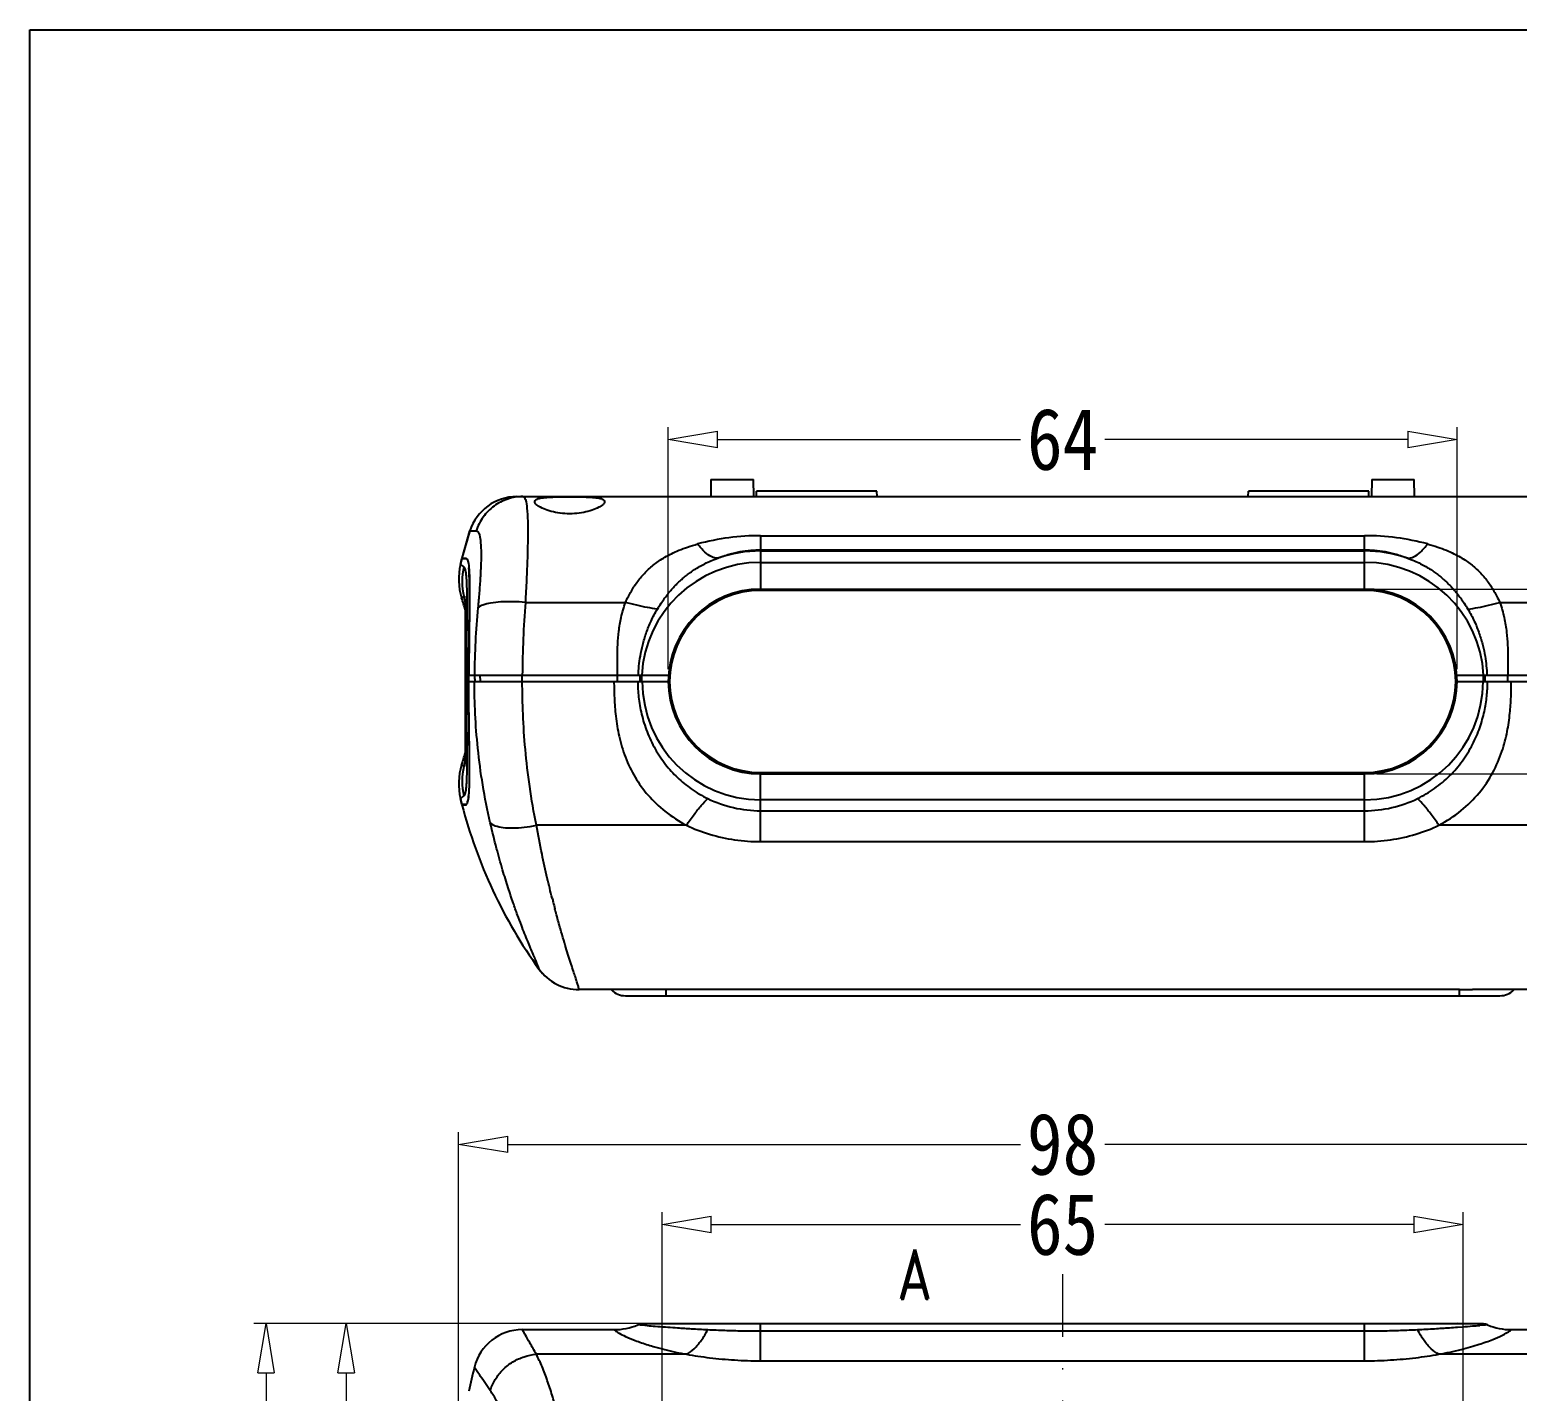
# Model space of a CAD drawing. Header units: millimetres. Extents: x 1786 to 4339, y -2795 to -1928.
# Drawn here: x 3874.7 to 3995.4, y -2581 to -2470.5 of the extents above; entities that cross this region are included whole.
import ezdxf
from ezdxf.enums import TextEntityAlignment as Align

# ---------------------------------------------------------------- set-up
doc = ezdxf.new("R2010")
doc.units = ezdxf.units.MM
doc.linetypes.add('DIVIDE', pattern=[31.75, 12.7, -6.35, 0, -6.35, 0, -6.35])
doc.layers.add('dim', color=3, linetype='Continuous', lineweight=9)
doc.layers.add('hatch', color=56, linetype='Continuous', lineweight=9)
doc.styles.add('FFS', font='simfang0.ttf', dxfattribs={"width": 0.85})
doc.styles.add('LongTou', font='romand.shx', dxfattribs={"width": 0.8, "bigfont": 'whgdtxt.shx'})
doc.dimstyles.new('YanXiu', dxfattribs={"dimtxt": 2.5, "dimasz": 2.2, "dimexe": 1, "dimexo": 0.6, "dimgap": 0.66, "dimtad": 0, "dimzin": 9, "dimdsep": 46, "dimtxsty": 'FFS', "dimblk": 'CLOSEDBLANK', "dimcen": 0, "dimclrd": 256, "dimclre": 131, "dimclrt": 42, "dimazin": 2, "dimtfac": 1, "dimtofl": 0, "dimtmove": 0, "dimatfit": 3, "dimldrblk": 'CLOSEDBLANK', "dimfxl": 1, "dimlwd": 5, "dimlwe": 5, "dimarcsym": 0})

# ---------------------------------------------------------------- blocks, each defined once
blk = doc.blocks.new('_ClosedBlank')
at = {"color": 0, "linetype": 'ByBlock', "lineweight": -2}
for p, q in [((-1, 0.167), (0, 0)), ((-1, 0.167), (-1, -0.167)), ((0, 0), (-1, -0.167))]:
    blk.add_line(p, q, dxfattribs=at)
blk = doc.blocks.new('*D236')
at = {"layer": 'Defpoints', "color": 0}
for p in [(3982.97, -2515.85), (3982.97, -2530.85), (4011.74, -2530.85)]:
    blk.add_point(p, dxfattribs=at)
at = {"layer": 'dim', "lineweight": 5}
for p, q in [((4011.74, -2511.65), (4011.74, -2507.45)), ((4011.74, -2535.05), (4011.74, -2539.25))]:
    blk.add_line(p, q, dxfattribs=at)
at = {"layer": 'dim', "color": 131, "lineweight": 5}
for p, q in [((3983.97, -2515.85), (4012.74, -2515.85)), ((3983.97, -2530.85), (4012.74, -2530.85))]:
    blk.add_line(p, q, dxfattribs=at)
at = {"layer": 'dim', "lineweight": 5, "xscale": 4.2, "yscale": 4.2, "zscale": 4.2}
for p, rotation in [((4011.74, -2515.85), 270), ((4011.74, -2530.85), 90)]:
    blk.add_blockref('_ClosedBlank', p, dxfattribs=dict(at, rotation=rotation))
at = {"layer": 'dim', "color": 42, "insert": (4011.74, -2523.35), "char_height": 5, "attachment_point": 5, "rotation": 90, "style": 'FFS'}
blk.add_mtext('15', dxfattribs=at)
blk = doc.blocks.new('*D235')
at = {"layer": 'Defpoints', "color": 0}
for p in [(3990.47, -2503.72), (3926.47, -2523.35), (3990.47, -2523.35)]:
    blk.add_point(p, dxfattribs=at)
at = {"layer": 'dim', "color": 131, "lineweight": 5}
for p, q in [((3926.47, -2522.35), (3926.47, -2502.72)), ((3990.47, -2522.35), (3990.47, -2502.72))]:
    blk.add_line(p, q, dxfattribs=at)
at = {"layer": 'dim', "lineweight": 5}
for p, q in [((3930.47, -2503.72), (3955.05, -2503.72)), ((3986.47, -2503.72), (3961.9, -2503.72))]:
    blk.add_line(p, q, dxfattribs=at)
at = {"layer": 'dim', "lineweight": 5, "xscale": 4, "yscale": 4, "zscale": 4, "rotation": 180}
blk.add_blockref('_ClosedBlank', (3926.47, -2503.72), dxfattribs=at)
at = {"layer": 'dim', "lineweight": 5, "xscale": 4, "yscale": 4, "zscale": 4}
blk.add_blockref('_ClosedBlank', (3990.47, -2503.72), dxfattribs=at)
at = {"layer": 'dim', "color": 42, "insert": (3958.47, -2503.72), "char_height": 5, "attachment_point": 5, "style": 'FFS'}
blk.add_mtext('64', dxfattribs=at)
blk = doc.blocks.new('*D234')
at = {"layer": 'Defpoints', "color": 0}
for p in [(4007.47, -2560.92), (3909.47, -2597.95), (4007.47, -2597.95)]:
    blk.add_point(p, dxfattribs=at)
at = {"layer": 'dim', "color": 131, "lineweight": 5}
for p, q in [((3909.47, -2596.95), (3909.47, -2559.92)), ((4007.47, -2596.95), (4007.47, -2559.92))]:
    blk.add_line(p, q, dxfattribs=at)
at = {"layer": 'dim', "lineweight": 5}
for p, q in [((3913.47, -2560.92), (3955.06, -2560.92)), ((4003.47, -2560.92), (3961.89, -2560.92))]:
    blk.add_line(p, q, dxfattribs=at)
at = {"layer": 'dim', "lineweight": 5, "xscale": 4, "yscale": 4, "zscale": 4, "rotation": 180}
blk.add_blockref('_ClosedBlank', (3909.47, -2560.92), dxfattribs=at)
at = {"layer": 'dim', "lineweight": 5, "xscale": 4, "yscale": 4, "zscale": 4}
blk.add_blockref('_ClosedBlank', (4007.47, -2560.92), dxfattribs=at)
at = {"layer": 'dim', "color": 42, "insert": (3958.47, -2560.92), "char_height": 5, "attachment_point": 5, "style": 'FFS'}
blk.add_mtext('98', dxfattribs=at)
blk = doc.blocks.new('*D233')
at = {"layer": 'Defpoints', "color": 0}
for p in [(3990.97, -2567.42), (3925.97, -2602.75), (3990.97, -2602.75)]:
    blk.add_point(p, dxfattribs=at)
at = {"layer": 'dim', "color": 131, "lineweight": 5}
for p, q in [((3925.97, -2601.75), (3925.97, -2566.42)), ((3990.97, -2601.75), (3990.97, -2566.42))]:
    blk.add_line(p, q, dxfattribs=at)
at = {"layer": 'dim', "lineweight": 5}
for p, q in [((3929.97, -2567.42), (3955.06, -2567.42)), ((3986.97, -2567.42), (3961.89, -2567.42))]:
    blk.add_line(p, q, dxfattribs=at)
at = {"layer": 'dim', "lineweight": 5, "xscale": 4, "yscale": 4, "zscale": 4, "rotation": 180}
blk.add_blockref('_ClosedBlank', (3925.97, -2567.42), dxfattribs=at)
at = {"layer": 'dim', "lineweight": 5, "xscale": 4, "yscale": 4, "zscale": 4}
blk.add_blockref('_ClosedBlank', (3990.97, -2567.42), dxfattribs=at)
at = {"layer": 'dim', "color": 42, "insert": (3958.47, -2567.42), "char_height": 5, "attachment_point": 5, "style": 'FFS'}
blk.add_mtext('65', dxfattribs=at)
blk = doc.blocks.new('*D232')
at = {"layer": 'Defpoints', "color": 0}
for p in [(3893.85, -2575.45), (3933.97, -2575.45), (3914.64, -2745.95)]:
    blk.add_point(p, dxfattribs=at)
at = {"layer": 'dim', "color": 131, "lineweight": 5}
for p, q in [((3932.97, -2575.45), (3892.85, -2575.45)), ((3913.64, -2745.95), (3892.85, -2745.95))]:
    blk.add_line(p, q, dxfattribs=at)
at = {"layer": 'dim', "lineweight": 5}
for p, q in [((3893.85, -2579.45), (3893.85, -2652.93)), ((3893.85, -2741.95), (3893.85, -2668.48))]:
    blk.add_line(p, q, dxfattribs=at)
at = {"layer": 'dim', "lineweight": 5, "xscale": 4, "yscale": 4, "zscale": 4}
for p, rotation in [((3893.85, -2575.45), 90), ((3893.85, -2745.95), 270)]:
    blk.add_blockref('_ClosedBlank', p, dxfattribs=dict(at, rotation=rotation))
at = {"layer": 'dim', "color": 42, "insert": (3893.85, -2660.7), "char_height": 5, "attachment_point": 5, "rotation": 90, "style": 'FFS'}
blk.add_mtext('170.5', dxfattribs=at)
blk = doc.blocks.new('*D229')
at = {"layer": 'Defpoints', "color": 0}
for p in [(3933.97, -2575.45), (3900.35, -2602.45), (3926.27, -2602.45)]:
    blk.add_point(p, dxfattribs=at)
at = {"layer": 'dim', "color": 131, "lineweight": 5}
for p, q in [((3932.97, -2575.45), (3899.35, -2575.45)), ((3925.27, -2602.45), (3899.35, -2602.45))]:
    blk.add_line(p, q, dxfattribs=at)
at = {"layer": 'dim', "lineweight": 5}
for p, q in [((3900.35, -2579.45), (3900.35, -2585.51)), ((3900.35, -2598.45), (3900.35, -2592.4))]:
    blk.add_line(p, q, dxfattribs=at)
at = {"layer": 'dim', "lineweight": 5, "xscale": 4, "yscale": 4, "zscale": 4}
for p, rotation in [((3900.35, -2575.45), 90), ((3900.35, -2602.45), 270)]:
    blk.add_blockref('_ClosedBlank', p, dxfattribs=dict(at, rotation=rotation))
at = {"layer": 'dim', "color": 42, "insert": (3900.35, -2588.95), "char_height": 5, "attachment_point": 5, "rotation": 90, "style": 'FFS'}
blk.add_mtext('27', dxfattribs=at)
blk = doc.blocks.new('*u4')
at = {"layer": 'Defpoints', "color": 2}
blk.add_lwpolyline([(-135.77, 94.941), (135.77, 94.941), (135.77, -94.941), (-135.77, -94.941)], close=True, dxfattribs=at)
blk = doc.blocks.new('*u270')
at = {"color": 7, "linetype": 'Continuous'}
for p, q in [((-176.902, 288.207, 0), (-176.927, 286.816, 0)), ((-176.903, 288.207, 0), (-173.45, 288.207, 0)), ((-173.427, 286.816, 0), (-173.451, 288.207, 0)), ((-173.218, 286.816, 0), (-173.203, 287.266, 0)), ((-163.442, 287.266, 0), (-173.203, 287.266, 0)), ((-163.427, 286.816, 0), (-163.442, 287.266, 0)), ((-133.318, 286.816, 0), (-133.303, 287.266, 0)), ((-123.542, 287.266, 0), (-133.303, 287.266, 0)), ((-123.527, 286.816, 0), (-123.542, 287.266, 0)), ((-123.294, 288.207, 0), (-123.318, 286.816, 0)), ((-123.295, 288.207, 0), (-119.842, 288.207, 0)), ((-119.818, 286.816, 0), (-119.843, 288.207, 0)), ((-192.651, 286.816, 0), (-104.094, 286.816, 0)), ((-197.102, 281.816, 0), (-196.459, 284.038, 0)), ((-196.459, 284.038, 0), (-195.947, 284.038, 0)), ((-172.873, 283.646, 0), (-172.873, 279.316, 0)), ((-172.873, 283.646, 0), (-123.873, 283.646, 0)), ((-123.873, 279.316, 0), (-123.873, 283.646, 0)), ((-172.873, 282.408, 0), (-123.873, 282.408, 0)), ((-172.872, 282.5, 0), (-123.873, 282.5, 0)), ((-197.228, 281.314, 0), (-197.107, 281.797, 0)), ((-197.107, 281.797, 0), (-196.787, 281.797, 0)), ((-197.102, 281.816, 0), (-196.791, 281.816, 0)), ((-172.873, 281.482, 0), (-123.873, 281.482, 0)), ((-196.548, 281.02, 0), (-196.55, 281.04, 0)), ((-172.873, 279.316, 0), (-123.873, 279.316, 0)), ((-123.873, 279.202, 0), (-172.873, 279.202, 0)), ((-196.858, 278.007, 0), (-196.847, 277.487, 0)), ((-196.711, 278.561, 0), (-196.711, 278.525, 0)), ((-191.962, 278.23, 0), (-183.835, 278.23, 0)), ((-112.91, 278.23, 0), (-104.783, 278.23, 0)), ((-196.549, 271.84, 0), (-196.549, 272.316, 0)), ((-196.549, 271.816, 0), (-196.549, 271.84, 0)), ((-196.545, 272.316, 0), (-180.356, 272.316, 0)), ((-196.545, 271.816, 0), (-180.373, 271.816, 0)), ((-195.611, 271.816, 0), (-195.636, 272.316, 0)), ((-192.21, 271.816, 0), (-192.21, 272.316, 0)), ((-184.491, 271.816, 0), (-184.491, 272.316, 0)), ((-182.638, 271.816, 0), (-182.647, 272.316, 0)), ((-182.504, 271.816, 0), (-182.506, 272.316, 0)), ((-116.389, 272.316, 0), (-100.2, 272.316, 0)), ((-116.373, 271.816, 0), (-100.2, 271.816, 0)), ((-114.241, 271.816, 0), (-114.239, 272.316, 0)), ((-114.107, 271.816, 0), (-114.098, 272.316, 0)), ((-112.254, 271.816, 0), (-112.254, 272.316, 0)), ((-196.947, 264.926, 0), (-196.939, 264.956, 0)), ((-196.711, 265.107, 0), (-196.711, 265.071, 0)), ((-172.873, 264.429, 0), (-123.873, 264.429, 0)), ((-172.873, 264.316, 0), (-123.873, 264.316, 0)), ((-172.873, 262.211, 0), (-172.873, 264.316, 0)), ((-123.873, 262.211, 0), (-123.873, 264.316, 0)), ((-197.107, 261.834, 0), (-197.228, 262.317, 0)), ((-123.873, 262.211, 0), (-172.873, 262.211, 0)), ((-196.787, 261.834, 0), (-197.107, 261.834, 0)), ((-197.102, 261.816, 0), (-196.791, 261.816, 0)), ((-172.873, 258.817, 0), (-172.873, 261.327, 0)), ((-172.872, 261.327, 0), (-123.873, 261.327, 0)), ((-123.873, 258.817, 0), (-123.873, 261.327, 0)), ((-178.897, 260.149, 0), (-191.069, 260.15, 0)), ((-105.676, 260.149, 0), (-117.848, 260.149, 0)), ((-172.873, 258.817, 0), (-123.873, 258.817, 0)), ((-190.852, 248.482, 0), (-190.862, 248.482, 0)), ((-181.615, 246.816, 0), (-187.603, 246.816, 0)), ((-182.827, 246.316, 0), (-182.011, 246.316, 0)), ((-182.032, 246.316, 0), (-180.573, 246.316, 0)), ((-180.573, 246.816, 0), (-181.615, 246.816, 0)), ((-116.172, 246.816, 0), (-180.573, 246.816, 0)), ((-180.573, 246.816, 0), (-180.573, 246.316, 0)), ((-180.573, 246.316, 0), (-115.623, 246.316, 0)), ((-116.172, 246.316, 0), (-116.172, 246.816, 0)), ((-116.172, 246.816, 0), (-115.13, 246.816, 0)), ((-115.652, 246.316, 0), (-114.734, 246.316, 0)), ((-109.142, 246.816, 0), (-115.13, 246.816, 0)), ((-114.958, 246.316, 0), (-113.928, 246.316, 0)), ((-113.929, 246.316, 0), (-113.328, 246.316, 0)), ((-113.329, 246.316, 0), (-112.98, 246.316, 0)), ((-112.98, 246.316, 0), (-112.901, 246.316, 0)), ((-182.477, 219.68, 0), (-180.373, 219.716, 0)), ((-114.268, 219.68, 0), (-182.477, 219.68, 0)), ((-180.373, 219.716, 0), (-116.373, 219.716, 0)), ((-123.873, 219.68, 0), (-123.873, 219.716, 0)), ((-114.268, 219.68, 0), (-116.373, 219.716, 0)), ((-192.21, 219.216, 0), (-184.772, 219.216, 0)), ((-192.21, 219.216, 0), (-184.772, 219.216, 0)), ((-180.595, 219.437, 0), (-180.394, 219.422, 0)), ((-172.873, 216.69, 0), (-172.873, 219.112, 0)), ((-172.872, 219.112, 0), (-123.873, 219.112, 0)), ((-123.873, 216.69, 0), (-123.873, 219.112, 0)), ((-116.351, 219.422, 0), (-115.937, 219.452, 0)), ((-111.973, 219.216, 0), (-104.535, 219.216, 0)), ((-178.897, 217.215, 0), (-191.069, 217.215, 0)), ((-172.873, 216.69, 0), (-123.873, 216.69, 0)), ((-105.676, 217.215, 0), (-117.848, 217.215, 0)), ((-195.419, 215.171, 0), (-195.515, 215.311, 0)), ((-195.023, 214.593, 0), (-195.419, 215.171, 0)), ((-194.808, 214.278, 0), (-195.023, 214.593, 0))]:
    blk.add_line(p, q, dxfattribs=at)
at = {"color": 7, "linetype": 'Continuous', "elevation": 0}
for points in [[(-196.897, 278.734), (-196.889, 278.65), (-196.873, 278.399), (-196.858, 278.007)], [(-196.847, 277.49), (-196.841, 276.859), (-196.84, 276.128), (-196.842, 275.307), (-196.845, 274.41), (-196.848, 273.453), (-196.851, 272.461), (-196.851, 271.46), (-196.849, 270.477), (-196.843, 268.66)], [(-196.843, 268.66), (-196.84, 267.86), (-196.84, 267.141), (-196.843, 266.507), (-196.85, 265.963), (-196.861, 265.516), (-196.876, 265.175), (-196.891, 264.959), (-196.892, 264.945)], [(-183.844, 246.316), (-183.765, 246.316), (-183.42, 246.316), (-182.816, 246.316)]]:
    blk.add_lwpolyline(points, dxfattribs=at)
at = {"color": 7, "linetype": 'Continuous'}
for centre, radius, start, end in [((-192.651, 282.816, 0), 4, 90, 162.20841), ((-158.373, 271.816, 0), 40, 162.20841, 165.52249), ((-172.875, 263.926, 0), 19.719, 89.9931, 105.02055), ((-123.87, 263.927, 0), 19.719, 74.97927, 90.00709), ((-172.873, 271.816, 0), 10.593, 90, 109.16553), ((-123.873, 271.816, 0), 10.593, 70.83447, 90), ((-192.371, 280.127, 0), 5, 166.25548, 197.85379), ((-158.373, 271.816, 0), 40, 165.5493, 166.26235), ((-172.873, 271.816, 0), 9.666, 90, 177.03504), ((-123.873, 271.816, 0), 9.666, 2.96496, 90), ((-192.1, 279.923, 0), 4.997, 166.31883, 193.86949), ((-220.58, 279.427, 0), 24.089, 1.57697, 1.70944), ((-172.873, 271.816, 0), 7.5, 90, 270), ((-172.873, 271.816, 0), 7.386, 90, 270), ((-123.873, 271.816, 0), 7.5, 270, 90), ((-123.873, 271.816, 0), 7.386, 270, 90), ((-218.148, 271.816, 0), 22.083, 15.22503, 17.87236), ((-198.847, 281.622, 0), 3.482, 302.96026, 303.08135), ((-192.136, 279.915, 0), 4.961, 193.8787, 194.11489), ((-225.543, 271.378, 0), 29.52, 14.0588, 14.37044), ((-225.43, 271.407, 0), 29.403, 13.76691, 14.05879), ((-133.302, 271.83, 0), 62.794, 174.5423, 179.55689), ((-109.739, 271.833, 0), 82.471, 175.55107, 179.66443), ((-241.657, 269.366, 0), 45.689, 3.4913, 3.70112), ((-241.437, 269.38, 0), 45.468, 3.07117, 3.49149), ((-172.873, 271.816, 0), 9.604, 180, 270), ((-123.873, 271.816, 0), 9.604, 270, 0), ((-218.148, 271.816, 0), 22.083, 342.12764, 344.77947), ((-192.371, 263.504, 0), 5, 162.12926, 193.73765), ((-192.1, 263.708, 0), 4.997, 165.89573, 193.68131), ((-225.531, 272.25, 0), 29.507, 345.69012, 345.94315), ((-225.43, 272.224, 0), 29.404, 345.94313, 346.22844), ((-158.373, 271.816, 0), 40, 193.73765, 194.4507), ((-172.875, 271.156, 0), 9.829, 244.11745, 270.01736), ((-123.868, 271.146, 0), 9.819, 269.96891, 295.8961), ((-158.373, 271.816, 0), 40, 194.47751, 215.68533), ((-107.091, 275.083, 0), 85.286, 194.15547, 194.38411), ((-107.749, 274.914, 0), 84.606, 194.38391, 194.75987), ((-187.613, 250.816, 0), 4, 215.68533, 270), ((-187.603, 250.815, 0), 3.999, 215.67954, 269.99742), ((-183.873, 247.82, 0), 1.504, 222.83149, 271.09804), ((-112.873, 247.82, 0), 1.504, 268.90252, 317.16851), ((-182.459, 218.68, 0), 1, 91, 112.66698), ((-114.286, 218.68, 0), 1, 67.33348, 89), ((-192.21, 215.216, 0), 4, 90, 166.29976), ((-184.772, 224.216, 0), 5, 270.00109, 292.66747), ((-193.105, 71.425, 0), 148.532, 85.74784, 86.03882), ((-104.977, 90.246, 0), 129.664, 93.94608, 94.22542), ((-111.973, 224.216, 0), 5, 247.33342, 270), ((-118.373, 197.216, 0), 80, 166.29977, 167.7311)]:
    blk.add_arc(centre, radius, start, end, dxfattribs=at)
for points, start_tangent, end_tangent in [([(-192.163, 286.816, 0), (-193.394, 286.619, 0), (-194.504, 286.047, 0), (-195.384, 285.158, 0), (-195.947, 284.038, 0)], (-1, 0), (-0.303734, -0.9527569)), ([(-192.163, 286.816, 0), (-191.964, 286.578, 0), (-191.834, 285.888, 0), (-191.771, 284.812, 0), (-191.76, 284.216, 0)], (1, -0.0001098), (0.0057287, -0.9999836)), ([(-191.206, 286.408, 0), (-191.093, 286.575, 0), (-190.757, 286.689, 0), (-190.233, 286.755, 0), (-189.551, 286.788, 0), (-188.78, 286.8, 0), (-187.964, 286.8, 0), (-187.193, 286.788, 0), (-186.511, 286.755, 0), (-185.987, 286.689, 0), (-185.652, 286.575, 0), (-185.539, 286.408, 0)], (-0.0087265, 0.9999619), (-0.0087265, -0.9999619)), ([(-185.539, 286.408, 0), (-185.661, 286.189, 0), (-186.01, 285.946, 0), (-186.546, 285.715, 0), (-187.228, 285.532, 0), (-187.979, 285.434, 0), (-188.765, 285.434, 0), (-189.517, 285.532, 0), (-190.199, 285.715, 0), (-190.734, 285.946, 0), (-191.084, 286.189, 0), (-191.206, 286.408, 0)], (-0.0087265, -0.9999619), (-0.0087265, 0.9999619)), ([(-195.947, 284.038, 0), (-195.741, 283.844, 0), (-195.614, 283.286, 0), (-195.56, 282.439, 0), (-195.568, 281.39, 0), (-195.62, 280.225, 0), (-195.705, 279.015, 0), (-195.812, 277.802, 0)], (0.9999998, -0.0006908), (-0.0955149, -0.995428)), ([(-191.76, 284.216, 0), (-191.765, 283.431, 0), (-191.801, 281.825, 0), (-191.87, 280.072, 0), (-191.962, 278.23, 0)], (0.0057287, -0.9999836), (-0.0540642, -0.9985375)), ([(-183.835, 278.23, 0), (-183.603, 278.708, 0), (-183.364, 279.15, 0), (-183.112, 279.562, 0), (-182.842, 279.951, 0), (-182.548, 280.321, 0), (-182.224, 280.677, 0), (-181.868, 281.016, 0), (-181.495, 281.325, 0), (-181.099, 281.612, 0), (-180.645, 281.898, 0), (-180.118, 282.181, 0), (-179.506, 282.46, 0), (-178.798, 282.726, 0), (-177.985, 282.972, 0)], (0.4215347, 0.9068123), (0.9656819, 0.2597278)), ([(-176.35, 281.821, 0), (-176.835, 281.925, 0), (-177.392, 282.317, 0), (-177.985, 282.972, 0)], (-0.9950863, -0.0990111), (-0.6127101, 0.7903077)), ([(-176.35, 281.821, 0), (-175.421, 282.14, 0), (-174.524, 282.35, 0), (-173.673, 282.465, 0), (-172.872, 282.5, 0)], (0.9282735, 0.3718982), (1, 0.0000331)), ([(-123.873, 282.5, 0), (-123.072, 282.465, 0), (-122.221, 282.35, 0), (-121.324, 282.14, 0), (-120.395, 281.821, 0)], (1, -0.0000303), (0.9282734, -0.3718985)), ([(-120.395, 281.821, 0), (-119.91, 281.925, 0), (-119.353, 282.317, 0), (-118.76, 282.972, 0)], (0.9950884, -0.0989907), (0.6126922, 0.7903216)), ([(-118.76, 282.972, 0), (-117.945, 282.725, 0), (-117.236, 282.458, 0), (-116.624, 282.18, 0), (-116.098, 281.896, 0), (-115.645, 281.612, 0), (-115.249, 281.325, 0), (-114.877, 281.016, 0), (-114.522, 280.678, 0), (-114.199, 280.323, 0), (-113.905, 279.954, 0), (-113.635, 279.566, 0), (-113.383, 279.153, 0), (-113.143, 278.71, 0), (-112.91, 278.23, 0)], (0.9656819, -0.2597278), (0.421535, -0.9068121)), ([(-197.228, 281.314, 0), (-197.198, 281.291, 0), (-197.107, 281.221, 0), (-196.956, 281.105, 0)], (0.8059472, -0.5919875), (0.7888238, -0.6146194)), ([(-196.791, 281.816, 0), (-196.631, 281.587, 0), (-196.533, 280.914, 0), (-196.49, 279.811, 0), (-196.488, 278.327, 0), (-196.509, 276.518, 0), (-196.532, 274.484, 0), (-196.545, 272.316, 0)], (1, 0), (-0.0018208, -0.9999983)), ([(-181.245, 277.694, 0), (-180.952, 278.157, 0), (-180.665, 278.568, 0), (-180.381, 278.938, 0), (-180.098, 279.276, 0), (-179.809, 279.591, 0), (-179.51, 279.889, 0), (-179.201, 280.169, 0), (-178.893, 280.424, 0), (-178.579, 280.66, 0), (-178.234, 280.896, 0), (-177.845, 281.134, 0), (-177.407, 281.37, 0), (-176.911, 281.601, 0), (-176.35, 281.821, 0)], (0.5150087, 0.857185), (0.9419972, 0.3356207)), ([(-120.395, 281.821, 0), (-119.833, 281.601, 0), (-119.336, 281.369, 0), (-118.898, 281.132, 0), (-118.51, 280.895, 0), (-118.165, 280.66, 0), (-117.852, 280.424, 0), (-117.544, 280.169, 0), (-117.236, 279.89, 0), (-116.938, 279.593, 0), (-116.65, 279.279, 0), (-116.366, 278.941, 0), (-116.082, 278.571, 0), (-115.795, 278.159, 0), (-115.5, 277.694, 0)], (0.9419972, -0.3356208), (0.5150088, -0.8571849)), ([(-196.956, 281.105, 0), (-196.938, 281.088, 0), (-196.919, 281.063, 0), (-196.899, 281.027, 0), (-196.879, 280.978, 0), (-196.857, 280.911, 0), (-196.836, 280.824, 0), (-196.814, 280.711, 0), (-196.793, 280.566, 0), (-196.773, 280.381, 0), (-196.754, 280.149, 0), (-196.738, 279.862, 0), (-196.725, 279.507, 0), (-196.716, 279.067, 0), (-196.711, 278.561, 0)], (0.7887573, -0.6147047), (0.0049114, -0.9999879)), ([(-196.549, 272.316, 0), (-196.542, 273.755, 0), (-196.524, 275.659, 0), (-196.502, 277.384, 0), (-196.49, 278.88, 0), (-196.501, 280.09, 0)], (0.0018419, 0.9999983), (-0.0275232, 0.9996212)), ([(-196.502, 280.146, 0), (-196.548, 281.02, 0)], (-0.0298389, 0.9995547), (-0.0814252, 0.9966795)), ([(-197.131, 278.594, 0), (-197.11, 278.604, 0), (-197.05, 278.64, 0), (-196.953, 278.701, 0)], (0.8959328, 0.4441897), (0.8390445, 0.5440627)), ([(-196.947, 278.705, 0), (-196.925, 278.702, 0), (-196.912, 278.69, 0), (-196.899, 278.669, 0), (-196.888, 278.644, 0)], (0.946029, 0.3240819), (0.3534675, -0.9354468)), ([(-196.711, 278.525, 0), (-196.711, 277.858, 0), (-196.715, 277.047, 0), (-196.724, 276.062, 0), (-196.735, 274.879, 0), (-196.745, 273.456, 0), (-196.749, 272.316, 0)], (0.0043549, -0.9999905), (-0.0016764, -0.9999986)), ([(-191.962, 278.23, 0), (-192.994, 278.285, 0), (-193.956, 278.265, 0), (-194.782, 278.174, 0), (-195.415, 278.016, 0), (-195.812, 277.802, 0)], (-0.9962391, 0.0866464), (-0.750163, -0.6612529)), ([(-184.492, 272.316, 0), (-184.497, 273.046, 0), (-184.496, 273.872, 0), (-184.471, 274.82, 0), (-184.382, 275.889, 0), (-184.19, 277.017, 0), (-183.835, 278.23, 0)], (-0.0045343, 0.9999897), (0.344167, 0.9389084)), ([(-181.245, 277.694, 0), (-182.054, 277.813, 0), (-182.928, 277.994, 0), (-183.835, 278.23, 0)], (-0.9936039, 0.1129219), (-0.9616114, 0.2744148)), ([(-182.796, 272.316, 0), (-182.745, 273.057, 0), (-182.634, 273.879, 0), (-182.444, 274.785, 0), (-182.152, 275.754, 0), (-181.762, 276.717, 0), (-181.245, 277.694, 0)], (0.0397714, 0.9992088), (0.5150349, 0.8571692)), ([(-115.5, 277.694, 0), (-114.691, 277.813, 0), (-113.817, 277.994, 0), (-112.91, 278.23, 0)], (0.9936038, 0.1129223), (0.961611, 0.2744163)), ([(-115.5, 277.694, 0), (-114.975, 276.699, 0), (-114.569, 275.686, 0), (-114.287, 274.728, 0), (-114.108, 273.861, 0), (-114.002, 273.077, 0), (-113.949, 272.316, 0)], (0.5150348, -0.8571693), (0.0397807, -0.9992084)), ([(-112.91, 278.23, 0), (-112.55, 276.995, 0), (-112.354, 275.812, 0), (-112.271, 274.759, 0), (-112.249, 273.854, 0), (-112.248, 273.065, 0), (-112.253, 272.316, 0)], (0.3441634, -0.9389098), (-0.0045396, -0.9999897)), ([(-196.791, 261.816, 0), (-196.643, 262.006, 0), (-196.545, 262.57, 0), (-196.497, 263.489, 0), (-196.485, 264.726, 0), (-196.498, 266.235, 0), (-196.52, 267.981, 0), (-196.539, 269.905, 0), (-196.545, 271.816, 0)], (1, 0), (-0.0000001, 1)), ([(-196.749, 272.316, 0), (-196.75, 271.816, 0)], (-0.0016764, -0.9999986), (-0.0000019, -1)), ([(-196.75, 271.816, 0), (-196.745, 270.175, 0), (-196.735, 268.752, 0), (-196.724, 267.57, 0), (-196.715, 266.584, 0), (-196.711, 265.773, 0), (-196.711, 265.107, 0)], (-0.0000019, -1), (-0.0043527, -0.9999905)), ([(-196.643, 262.04, 0), (-196.548, 262.613, 0), (-196.501, 263.536, 0), (-196.49, 264.771, 0), (-196.503, 266.276, 0), (-196.524, 268.01, 0), (-196.543, 269.919, 0), (-196.549, 271.816, 0)], (0.2710825, 0.9625561), (0.0000039, 1)), ([(-194.808, 260.334, 0), (-195.419, 263.426, 0), (-195.816, 266.394, 0), (-196.032, 269.202, 0), (-196.096, 271.816, 0)], (-0.2255752, 0.9742258), (0.0000015, 1)), ([(-191.069, 260.15, 0), (-191.61, 263.291, 0), (-191.962, 266.307, 0), (-192.153, 269.16, 0), (-192.21, 271.816, 0)], (-0.1980054, 0.9802009), (0.0000015, 1)), ([(-184.772, 271.816, 0), (-184.743, 270.488, 0), (-184.628, 269.001, 0), (-184.356, 267.364, 0), (-183.844, 265.667, 0), (-183.058, 264.049, 0), (-182.005, 262.593, 0), (-180.636, 261.283, 0), (-178.897, 260.149, 0)], (0.0000368, -1), (0.8845246, -0.4664935)), ([(-182.845, 271.816, 0), (-182.775, 270.55, 0), (-182.538, 269.174, 0), (-182.092, 267.736, 0), (-181.431, 266.34, 0), (-180.595, 265.09, 0), (-179.628, 264.023, 0), (-178.499, 263.098, 0), (-177.166, 262.313, 0)], (0.0000034, -1), (0.8995451, -0.4368278)), ([(-119.579, 262.313, 0), (-118.192, 263.136, 0), (-116.979, 264.157, 0), (-115.937, 265.373, 0), (-115.115, 266.708, 0), (-114.531, 268.066, 0), (-114.16, 269.381, 0), (-113.961, 270.629, 0), (-113.9, 271.816, 0)], (0.8995481, 0.4368216), (-0.0000033, 1)), ([(-117.848, 260.149, 0), (-116.042, 261.336, 0), (-114.584, 262.778, 0), (-113.474, 264.423, 0), (-112.734, 266.128, 0), (-112.308, 267.752, 0), (-112.092, 269.231, 0), (-111.999, 270.571, 0), (-111.973, 271.816, 0)], (0.8845403, 0.4664637), (-0.0000322, 1)), ([(-197.05, 264.991, 0), (-197.11, 265.027, 0), (-197.131, 265.037, 0)], (-0.8510999, 0.5250037), (-0.8959327, 0.4441898)), ([(-196.947, 264.926, 0), (-197.05, 264.991, 0)], (-0.8378934, 0.5458339), (-0.8510999, 0.5250037)), ([(-196.711, 265.071, 0), (-196.716, 264.564, 0), (-196.725, 264.124, 0), (-196.738, 263.769, 0), (-196.754, 263.482, 0), (-196.773, 263.251, 0), (-196.793, 263.066, 0), (-196.814, 262.92, 0), (-196.836, 262.807, 0), (-196.857, 262.72, 0), (-196.879, 262.654, 0), (-196.899, 262.604, 0), (-196.919, 262.568, 0), (-196.938, 262.543, 0), (-196.956, 262.526, 0)], (-0.0048965, -0.999988), (-0.7887574, -0.6147047)), ([(-196.936, 264.925, 0), (-196.947, 264.926, 0)], (-0.9918856, -0.127134), (-0.9460358, 0.324062)), ([(-196.888, 264.986, 0), (-196.899, 264.962, 0), (-196.912, 264.941, 0), (-196.925, 264.929, 0), (-196.936, 264.925, 0)], (-0.3561937, -0.9344121), (-0.9918856, -0.127134)), ([(-196.956, 262.526, 0), (-197.107, 262.41, 0), (-197.198, 262.34, 0), (-197.228, 262.317, 0)], (-0.7888238, -0.6146193), (-0.8059472, -0.5919875)), ([(-178.897, 260.149, 0), (-178.276, 261.02, 0), (-177.688, 261.755, 0), (-177.166, 262.313, 0)], (0.5609619, 0.8278416), (0.7228235, 0.6910327)), ([(-172.872, 261.327, 0), (-172.873, 261.479, 0), (-172.873, 261.688, 0), (-172.873, 261.939, 0), (-172.873, 262.211, 0)], (0.0003255, 0.9999999), (0, 1)), ([(-123.873, 261.327, 0), (-123.873, 261.479, 0), (-123.873, 261.688, 0), (-123.873, 261.939, 0), (-123.873, 262.211, 0)], (-0.0003605, 0.9999999), (0, 1)), ([(-117.848, 260.149, 0), (-118.469, 261.02, 0), (-119.057, 261.755, 0), (-119.579, 262.313, 0)], (-0.5609607, 0.8278424), (-0.722827, 0.6910291)), ([(-190.852, 248.482, 0), (-190.859, 248.542, 0), (-190.92, 248.706, 0), (-191.023, 248.957, 0), (-191.163, 249.287, 0), (-191.337, 249.695, 0), (-191.543, 250.184, 0), (-191.774, 250.741, 0), (-192.02, 251.351, 0), (-192.288, 252.04, 0), (-192.596, 252.862, 0), (-192.952, 253.861, 0), (-193.356, 255.07, 0), (-193.805, 256.523, 0), (-194.293, 258.26, 0), (-194.808, 260.334, 0)], (0.9999998, 0.0005615), (-0.2255968, 0.9742208)), ([(-194.808, 260.334, 0), (-194.399, 260.108, 0), (-193.775, 259.971, 0), (-192.976, 259.931, 0), (-192.054, 259.992, 0), (-191.069, 260.149, 0)], (0.7387999, -0.6739248), (0.9800578, 0.1987125)), ([(-189.787, 254.226, 0), (-190.183, 255.861, 0), (-190.612, 257.814, 0), (-191.069, 260.15, 0)], (-0.2445558, 0.9696352), (-0.1795261, 0.9837532)), ([(-178.897, 260.149, 0), (-177.016, 259.419, 0), (-174.982, 258.969, 0), (-172.873, 258.817, 0)], (0.9009721, -0.433877), (1, -0.0001521)), ([(-123.873, 258.817, 0), (-121.765, 258.968, 0), (-119.731, 259.418, 0), (-117.848, 260.149, 0)], (1, 0.0001625), (0.9009863, 0.4338475)), ([(-187.603, 246.816, 0), (-187.608, 246.883, 0), (-187.659, 247.067, 0), (-187.748, 247.35, 0), (-187.869, 247.72, 0), (-188.021, 248.18, 0), (-188.201, 248.73, 0), (-188.401, 249.357, 0), (-188.616, 250.043, 0), (-188.851, 250.817, 0), (-189.12, 251.743, 0), (-189.432, 252.866, 0), (-189.564, 253.359, 0)], (0.9999999, 0.0003496), (-0.2547738, 0.9670007)), ([(-172.872, 219.112, 0), (-172.873, 219.342, 0), (-172.873, 219.521, 0), (-172.873, 219.637, 0), (-172.873, 219.68, 0)], (0.0001559, 1), (0, 1)), ([(-123.873, 219.112, 0), (-123.873, 219.342, 0), (-123.873, 219.521, 0), (-123.873, 219.637, 0), (-123.873, 219.68, 0)], (-0.0001727, 1), (0, 1)), ([(-191.069, 217.215, 0), (-191.61, 218.162, 0), (-191.962, 218.78, 0), (-192.153, 219.116, 0), (-192.21, 219.216, 0)], (-0.4961382, 0.8682435), (-0.4947439, 0.8690388)), ([(-184.772, 219.216, 0), (-184.743, 219.191, 0), (-184.628, 219.103, 0), (-184.356, 218.932, 0), (-183.844, 218.672, 0), (-183.058, 218.344, 0), (-182.005, 217.98, 0), (-181.472, 217.819, 0)], (0.7397492, -0.6728826), (0.9608965, -0.2769078)), ([(-182.092, 219.549, 0), (-181.431, 219.499, 0), (-180.595, 219.437, 0)], (0.9972768, -0.07375), (0.9972798, -0.0737091)), ([(-180.394, 219.422, 0), (-179.628, 219.367, 0), (-178.499, 219.294, 0), (-177.166, 219.221, 0)], (0.9973351, -0.0729571), (0.998862, -0.0476948)), ([(-178.897, 217.215, 0), (-178.276, 217.666, 0), (-177.688, 218.347, 0), (-177.166, 219.221, 0)], (0.8866084, 0.4625208), (0.4486832, 0.8936909)), ([(-177.166, 219.221, 0), (-175.791, 219.164, 0), (-174.352, 219.126, 0), (-172.872, 219.112, 0)], (0.9988643, -0.0476449), (1, -0.00003)), ([(-123.873, 219.112, 0), (-122.393, 219.126, 0), (-120.955, 219.164, 0), (-119.579, 219.221, 0)], (1, 0.0000309), (0.9988645, 0.047642)), ([(-119.579, 219.221, 0), (-118.192, 219.297, 0), (-116.979, 219.377, 0), (-116.351, 219.422, 0)], (0.9988621, 0.0476918), (0.9973348, 0.0729607)), ([(-117.848, 217.215, 0), (-118.469, 217.666, 0), (-119.057, 218.347, 0), (-119.579, 219.221, 0)], (-0.886601, 0.462535), (-0.4486831, 0.8936909)), ([(-115.937, 219.452, 0), (-115.115, 219.514, 0), (-114.531, 219.558, 0)], (0.9972338, 0.0743283), (0.9973166, 0.0732089)), ([(-115.273, 217.819, 0), (-114.584, 218.029, 0), (-113.474, 218.427, 0), (-112.734, 218.751, 0), (-112.308, 218.98, 0), (-112.092, 219.121, 0), (-111.999, 219.194, 0), (-111.973, 219.216, 0)], (0.9609004, 0.2768942), (0.7419954, 0.670405)), ([(-181.472, 217.819, 0), (-180.636, 217.594, 0), (-178.897, 217.215, 0)], (0.9608965, -0.2769078), (0.9830401, -0.183391)), ([(-117.848, 217.215, 0), (-116.042, 217.611, 0), (-115.273, 217.819, 0)], (0.9830451, 0.1833639), (0.9609004, 0.2768942)), ([(-195.515, 215.311, 0), (-195.816, 215.753, 0), (-196.032, 216.069, 0), (-196.096, 216.164, 0)], (-0.5640104, 0.8257677), (-0.5628602, 0.8265521)), ([(-194.808, 214.278, 0), (-194.399, 215.181, 0), (-193.775, 215.972, 0), (-192.976, 216.599, 0), (-192.054, 217.022, 0), (-191.069, 217.215, 0)], (0.2961473, 0.9551423), (0.9974404, 0.0715034)), ([(-187.603, 198.359, 0), (-187.608, 200.002, 0), (-187.659, 201.523, 0), (-187.748, 202.95, 0), (-187.869, 204.306, 0), (-188.021, 205.619, 0), (-188.201, 206.898, 0), (-188.401, 208.115, 0), (-188.616, 209.252, 0), (-188.851, 210.361, 0), (-189.12, 211.505, 0), (-189.432, 212.691, 0), (-189.787, 213.899, 0), (-190.183, 215.092, 0), (-190.612, 216.218, 0), (-191.069, 217.215, 0)], (0.0131846, 0.9999131), (-0.45867, 0.8886067)), ([(-178.897, 217.215, 0), (-177.016, 216.941, 0), (-174.982, 216.755, 0), (-172.873, 216.69, 0)], (0.9858346, -0.1677202), (1, -0.00015)), ([(-123.873, 216.69, 0), (-121.765, 216.755, 0), (-119.731, 216.94, 0), (-117.848, 217.215, 0)], (1, 0.0001588), (0.9858389, 0.167695)), ([(-190.852, 198.412, 0), (-190.859, 199.788, 0), (-190.92, 201.063, 0), (-191.023, 202.259, 0), (-191.163, 203.397, 0), (-191.337, 204.498, 0), (-191.543, 205.572, 0), (-191.774, 206.595, 0), (-192.02, 207.551, 0), (-192.288, 208.485, 0), (-192.596, 209.448, 0), (-192.952, 210.449, 0), (-193.356, 211.47, 0), (-193.805, 212.479, 0), (-194.293, 213.433, 0), (-194.808, 214.278, 0)], (0.0164863, 0.9998641), (-0.5650706, 0.8250426))]:
    blk.add_spline(points, degree=3, dxfattribs=dict(at, start_tangent=start_tangent, end_tangent=end_tangent))
at = {"layer": 'hatch', "color": 2, "linetype": 'DIVIDE', "ltscale": 0.4}
blk.add_line((-148.373, 223.716, 0), (-148.373, 83.854, 0), dxfattribs=at)
at = {"layer": 'hatch', "color": 2, "elevation": 0}
blk.add_lwpolyline([(-148.373, 223.716, 0, 0, 0), (-152.373, 223.716, 1.2, 0, 0), (-156.373, 223.716, 0, 0, 0)], format="xyseb", dxfattribs=at)
at = {"layer": 'Defpoints', "xscale": 1.710000000000036, "yscale": 1.710000000000036, "zscale": 1.71}
blk.add_blockref('*u4', (0, 162.35), dxfattribs=at)
at = {"layer": 'hatch', "color": 6, "style": 'LongTou', "width": 0.8}
blk.add_text('A', height=4, dxfattribs=at).set_placement((-160.373, 223.716, 0), align=Align.MIDDLE)
at = {"layer": 'dim'}
for base, p1, p2, picture, middle in [((-116.373, 291.447, 0), (-180.373, 271.816, 0), (-116.373, 271.816, 0), '*D235', (-148.373, 291.447, 0)), ((-99.374, 234.249, 0), (-197.371, 197.216, 0), (-99.374, 197.216, 0), '*D234', (-148.372, 234.249, 0)), ((-115.873, 227.749, 0), (-180.873, 192.417, 0), (-115.873, 192.417, 0), '*D233', (-148.373, 227.749, 0))]:
    dim = blk.add_linear_dim(base=base, p1=p1, p2=p2, dimstyle='YanXiu', override={"dimtxt": 5, "dimasz": 4, "dimexe": 0.9995, "dimexo": 0.9995, "dimgap": 0.9995}, dxfattribs=at)
    dim.commit()
    dim.dimension.update_dxf_attribs({"geometry": picture, "text_midpoint": middle, "insert": (-4106.846, 2795.168)})
dim = blk.add_linear_dim(base=(-95.109, 264.316, 0), p1=(-123.873, 279.316, 0), p2=(-123.873, 264.316, 0), angle=90, dimstyle='YanXiu', override={"dimtxt": 5, "dimasz": 4.2, "dimexe": 0.9995, "dimexo": 0.9995, "dimgap": 0.9995}, dxfattribs=at)
dim.commit()
dim.dimension.update_dxf_attribs({"geometry": '*D236', "text_midpoint": (-95.109, 271.816, 0), "dimtype": 128, "insert": (-4106.846, 2795.168)})
for base, p1, p2, picture, middle in [((-212.997, 219.716, 0), (-192.21, 49.216, 0), (-172.873, 219.716, 0), '*D232', (-212.997, 134.466, 0)), ((-206.497, 192.716, 0), (-172.873, 219.716, 0), (-180.573, 192.716, 0), '*D229', (-206.497, 206.216, 0))]:
    dim = blk.add_linear_dim(base=base, p1=p1, p2=p2, angle=90, dimstyle='YanXiu', override={"dimtxt": 5, "dimasz": 4, "dimexe": 0.9995, "dimexo": 0.9995, "dimgap": 0.9995}, dxfattribs=at)
    dim.commit()
    dim.dimension.update_dxf_attribs({"geometry": picture, "text_midpoint": middle, "insert": (-4106.846, 2795.168)})

msp = doc.modelspace()

# ---------------------------------------------------------------- block references
msp.add_blockref('*u270', (4106.85, -2795.17))

doc.saveas('drawing.dxf')
